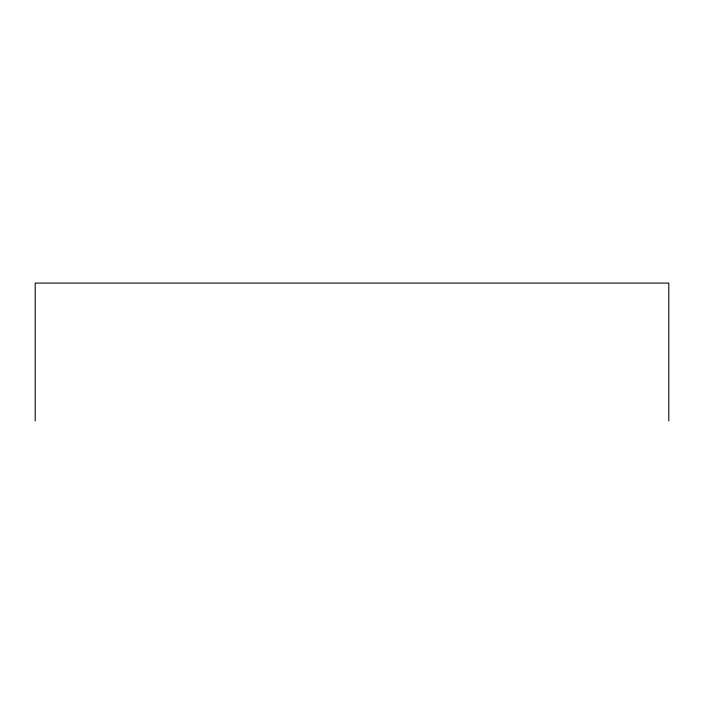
<?xml version="1.0" encoding="UTF-8"?>
<svg xmlns="http://www.w3.org/2000/svg" width="704" height="704" viewBox="0 0 704 704"><rect width="100%" height="100%" fill="white"/><g stroke="black" fill="none" stroke-linecap="round" stroke-linejoin="round"><path stroke-width="1.06" d="M668.8 420.922L668.8 283.078L35.2 283.078L35.2 420.922"/></g></svg>
